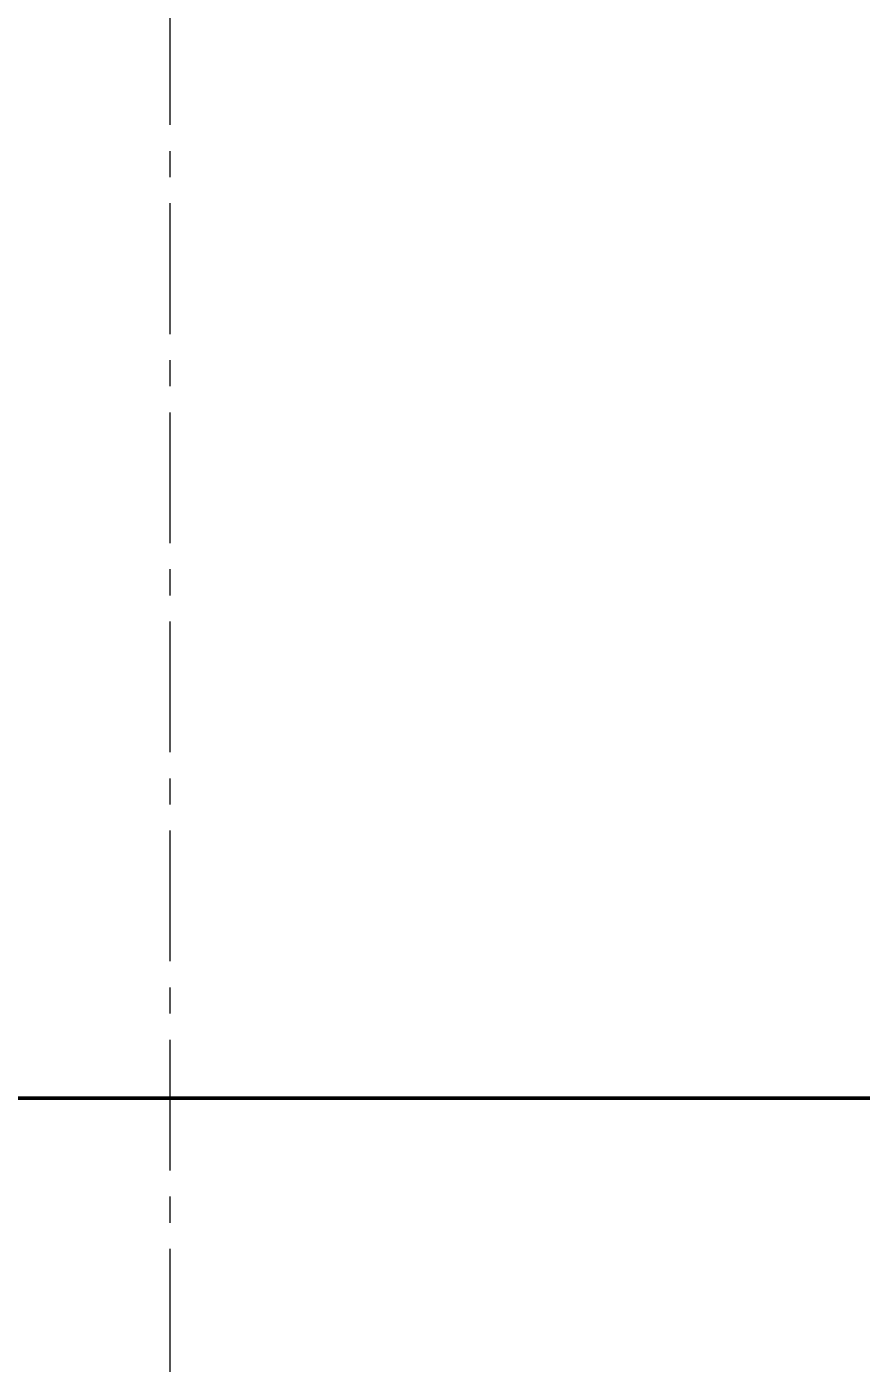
# Model space of a CAD drawing. Header units: millimetres. Extents: x 0 to 1682, y 0 to 1188.
# Drawn here: x 422.56 to 436.76, y 739.49 to 762.22 of the extents above; entities that cross this region are included whole.
import ezdxf

# ---------------------------------------------------------------- set-up
doc = ezdxf.new("R2010")
doc.units = ezdxf.units.MM
doc.header["$LTSCALE"] = 0.7
doc.linetypes.add('CENTER', pattern=[5.08, 3.175, -0.635, 0.635, -0.635])
doc.layers.add('07_ОСИ', color=2, linetype='CENTER', lineweight=18)
doc.layers.add('20_ВИДИМЫЕ', color=7, linetype='Continuous', lineweight=50)
doc.layers.add('09_РАЗМЕРЫ', color=7, linetype='Continuous')
doc.styles.add('ГОСТ', font='isocpeur.ttf')
doc.dimstyles.new('ГОСТ', dxfattribs={"dimscale": 2, "dimtxt": 3.5, "dimasz": 3, "dimexe": 2, "dimexo": 0, "dimgap": 1, "dimtad": 1, "dimdec": 1, "dimtxsty": 'ГОСТ', "dimcen": 2.5, "dimclrd": 7, "dimclre": 7, "dimclrt": 7, "dimazin": 3, "dimtfac": 1, "dimtmove": 0, "dimatfit": 3, "dimarcsym": 0})

msp = doc.modelspace()

# ---------------------------------------------------------------- linework, layer by layer
at = {"layer": '07_ОСИ'}
msp.add_line((425, 809), (425, 692), dxfattribs=at)
at = {"layer": '20_ВИДИМЫЕ'}
msp.add_lwpolyline([(421.885, 744), (423.131, 744), (424.377, 744), (425.623, 744), (426.869, 744), (428.115, 744), (429.361, 744), (430.608, 744), (431.845, 744), (433.028, 744), (434.212, 744), (435.396, 744), (436.579, 744), (437.763, 744)], dxfattribs=at)

# ---------------------------------------------------------------- dimensions: what is measured, and where the dimension line sits
at = {"layer": '09_РАЗМЕРЫ'}
msp.add_linear_dim(base=(372.5, 667), p1=(372.5, 764), p2=(747.5, 764), dimstyle='ГОСТ', override={"dimtxsty": 'ГОСТ'}, dxfattribs=at).render()

doc.saveas('drawing.dxf')
